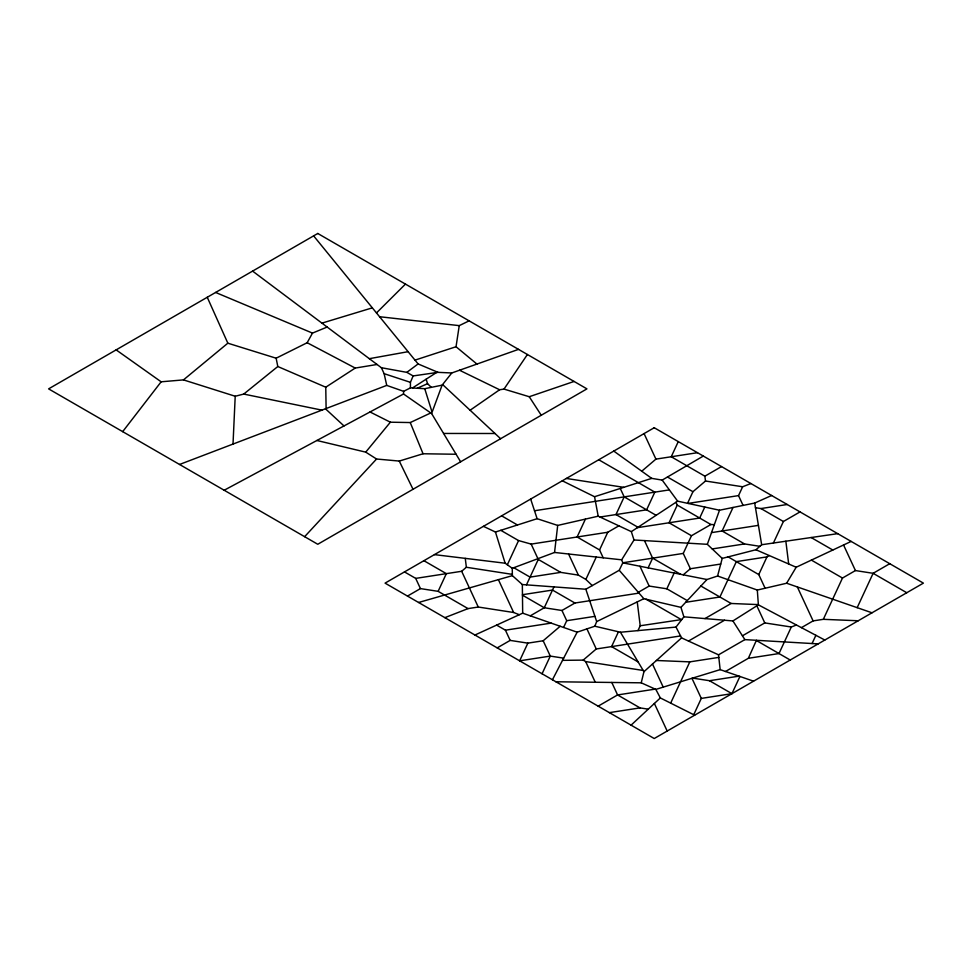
<?xml version="1.0" encoding="UTF-8"?>
<svg xmlns="http://www.w3.org/2000/svg" width="972" height="972" viewBox="0 0 972 972"><rect width="100%" height="100%" fill="white"/><g stroke="black" fill="none" stroke-linecap="round" stroke-linejoin="round"><path stroke-width="1.46" d="M460.631 461.797L431.604 413.537L403.526 393.988L403.635 391.339L410.439 387.877L424.74 388.691L442.102 385.167L451.786 372.969L518.513 349.373M233.013 444.07L235.212 396.248L243.741 394.073L277.81 366.517L325.766 387.208L355.23 368.06L377.063 364.476M431.604 413.537L442.102 385.167M512.244 568.28L554.55 552.461L557.697 525.427L598.193 516.181L631.326 531.635L634.011 539.982L621.655 559.823L622.809 562.849L619.237 570.272L585.837 589.239L522.341 584.549L512.378 575.643L512.244 568.28L505.148 563.213L434.448 554.623M476.948 364.075L456.038 346.737L459.246 325.632L469.112 320.845M555.911 681.773L641.228 682.818L643.938 671.701L681.566 637.887L718.539 654.824L744.868 639.625L818.157 643.889M619.237 570.272L643.853 598.703L680.959 607.366L706.972 579.519L717.591 576.007L722.208 558.402L755.937 549.751L761.671 544.733L837.718 533.652M722.208 558.402L707.337 544.32L719.499 510.227L754.685 503.046L771.622 495.501M474.944 635.02L522.681 613.174L577.149 632.189L594.828 626.211L596.674 621.582L585.837 589.239M410.439 387.877L410.427 382.336L413.124 375.933L438.008 372.349L451.786 372.969M407.487 596.079L420.439 588.595L438.129 591.341L446.342 573.65L423.913 560.698M507.348 564.781L518.574 540.578L531.162 544.101L607.755 532.255L618.885 525.828M526.472 584.852L538.269 559.422L531.162 544.101M560.188 626.272L543.178 640.767L527.857 643.136L519.643 660.826L550.286 656.088L563.663 658.153M553.967 586.881L544.271 607.755L530.287 615.835M585.423 519.097L577.113 536.994L599.554 549.945L603.199 557.807M542.072 673.778L550.286 656.088L543.178 640.767M563.578 627.45L566.712 620.707L561.962 610.489L544.271 607.755L522.474 595.168M592.288 585.581L585.861 579.433L596.261 557.041M599.554 549.945L607.755 532.255M620.27 488.466L624.182 496.874L615.969 514.565L637.972 527.261M678.274 441.604L671.239 456.755L704.882 476.183L705.49 481.019L692.939 491.711L687.556 503.314M618.459 631.776L611.57 646.611L638.118 661.932M648.117 567.855L652.625 558.159L644.472 540.602M675.953 502.281L677.253 505.088L669.04 522.778L691.469 535.73L710.897 524.515L714.359 524.649M637.96 630.609L640.208 625.761L637.243 601.899M638.325 592.312L649.15 586.055L666.841 588.801L674.167 573.018M720.726 564.039L690.375 568.742L683.255 553.42L691.469 535.73M704.785 507.044L699.682 518.04L637.34 527.675M733.022 507.469L722.111 530.991L744.54 543.931L759.873 546.313M743.082 505.416L738.538 495.611L742.632 486.765L750.894 483.534M670.668 703.121L689.804 661.871L718.818 657.388M693.729 714.712L701.298 698.406L691.955 678.298M765.11 588.242L758.768 574.573L766.969 556.883L769.277 555.559M773.408 543.032L783.396 521.502L800.029 511.904M701.298 698.406L731.928 693.668L739.923 676.463M725.501 671.482L748.355 658.287L756.423 640.293M796.445 625.008L791.305 627.013L778.997 653.548L748.355 658.287M812.082 643.537L815.897 635.299M801.438 627.645L813.102 620.901L823.32 619.322L842.481 578.048L855.433 570.564L873.123 573.31L906.767 592.738M857.17 607.67L873.123 573.31L889.757 563.699M552.436 679.768L577.149 632.189M207.255 297.274L227.837 343.189L276.133 358.206L307.164 342.727L312.486 333.104L327.163 327.042M717.591 576.007L757.309 590.053L786.64 583.236L796.177 567.247L851.156 541.416M470.108 410.233L499.62 389.76L504.006 389.092L527.407 354.501M594.828 626.211L620.428 632.237L676.014 627.086L683.875 616.819L680.959 607.366M122.679 431.641L161.145 381.802L183.465 379.894L235.212 396.248M316.872 440.486L365.727 452.138L390.367 422.2L410.245 422.553L430.766 412.954M304.625 536.69L376.565 459.015L399.273 461.068L423.051 453.766L456.087 454.252M376.48 312.923L405.458 284.091M631.083 725.161L660.34 697.932L694.664 715.185M404.486 571.913L415.7 578.389L461.664 571.281L466.366 567.259L512.365 574.379M641.739 471.213L655.918 459.124L697.483 452.697M562.521 660.353L583.176 660.122L596.249 648.98L680.558 635.931M683.243 574.817L690.375 568.742M183.465 379.894L227.837 343.189M252.599 271.103L381.376 367.72L406.831 372.349L418.106 363.941L438.008 372.349M631.326 531.635L677.642 501.163L719.499 510.227M412.699 387.84L436.221 372.713M683.875 616.819L732.924 620.938L758.379 604.839L824.827 640.038M613.769 451.081L651.702 478.37L662.187 480.095L703.315 456.062M704.882 476.183L721.528 466.572M497.214 647.874L510.166 640.402L527.857 643.136M561.962 610.489L574.914 603.017L639.005 593.102M704.967 618.581L731.126 603.478L758.367 604.608M688.48 641.058L724.553 620.233M598.157 706.158L617.585 694.944L655.201 689.124M742.426 635.809L764.77 622.906L791.305 627.013M224.18 490.24L403.526 393.988M596.674 621.582L643.853 598.703M417.413 388.168L427.558 383.685L431.325 387.354M444.872 617.657L468.042 608.606L478.26 607.026L513.641 612.494L519.315 614.717M179.541 464.47L386.735 385.398L403.635 391.339M504.006 389.092L529.242 396.722L574.075 381.449M414.983 360.126L456.038 346.737M562.302 480.8L594.548 496.716L651.702 478.37M483.424 526.338L495.453 532.024L537.127 518.696L557.697 525.427M641.228 682.818L655.833 689.403L720.155 669.635L753.555 681.178M321.939 323.129L372.337 307.845M418.58 602.482L512.378 575.643M369.336 358.68L408.106 351.682M534.515 510.75L669.368 489.888M600.016 517.031L646.611 509.826L654.824 492.136L598.74 459.756M688.03 503.423L738.538 495.611M755.463 507.7L760.967 508.55L787.211 504.492M711.504 532.632L758.427 525.366M585.861 579.433L578.389 575.108L560.698 572.374L530.056 577.113L513.775 567.709M622.785 562.776L683.255 553.42M712.209 548.937L744.54 543.931M522.462 594.706L552.485 590.065L574.914 603.017M766.969 556.883L736.339 561.622L719.912 597.002L685.685 602.3M496.619 625.105L505.428 630.184L551.148 623.113M566.712 620.707L594.913 616.345M640.208 625.761L681.785 619.553M692.599 678.104L709.499 680.716L739.012 676.148M609.371 712.634L640.013 707.895L648.263 709.171M443.584 433.451L495.015 433.5M823.32 619.322L858.203 620.768M656.404 660.486L689.804 661.871M634.011 539.982L707.337 544.32M554.55 552.461L621.655 559.823M379.578 316.726L459.246 325.632M705.49 481.019L742.632 486.765M566.372 478.455L623.793 487.337M583.176 660.122L585.666 661.567L643.197 670.461M622.809 562.849L706.972 579.519M243.741 394.073L321.926 410.135M381.376 367.72L384.122 373.661L410.427 382.336M786.64 583.236L872.006 612.797M215.602 292.451L312.486 333.104M755.937 549.751L796.177 567.247M459.525 370.235L499.62 389.76M370.016 411.97L390.367 422.2M307.164 342.727L355.23 368.06M406.831 372.349L413.124 375.933M760.967 508.55L783.396 521.502M811.146 537.528L832.81 550.031M667.472 477.009L692.939 491.711M811.389 560.103L842.481 578.048M677.253 505.088L710.897 524.515M624.182 496.874L656.124 515.318M728.125 556.883L758.768 574.573M652.625 558.159L680.558 574.282M700.885 586.019L731.126 603.478M666.841 588.801L687.277 600.599M756.568 640.597L790.212 660.024M501.613 515.84L517.469 524.989M646.016 599.202L681.056 619.443M500.799 530.323L518.574 540.578M538.269 559.422L560.698 572.374M709.499 680.716L731.928 693.668M438.129 591.341L468.042 608.606M640.013 707.895L617.585 694.944L611.789 682.453M365.727 452.138L376.565 459.015M116.142 349.884L161.145 381.802M325.45 408.787L343.991 425.943M442.855 384.778L500.604 438.724M313.616 235.868L418.106 363.941M662.187 480.095L677.642 501.163M529.242 396.722L541.258 415.251M732.924 620.938L744.868 639.625M620.428 632.237L643.938 671.701M655.833 689.403L660.34 697.932M676.014 627.086L681.566 637.887M399.273 461.068L413.027 489.281M843.55 544.988L855.433 570.564M797.344 586.954L813.102 620.901M756.836 605.811L764.77 622.906M644.072 433.585L655.918 459.124M639.953 566.239L649.15 586.055M652.491 664.01L663.22 687.143M654.375 703.473L667.181 731.053M568.584 554.004L578.389 575.108M586.918 628.884L596.249 648.98M585.666 661.567L595.265 682.247M498.393 579.64L513.641 612.494M505.428 630.184L510.166 640.402M461.664 571.281L478.26 607.026M415.7 578.389L420.439 588.595M410.245 422.553L423.051 453.766M530.663 499.061L537.127 518.696M426.149 379.202L427.558 383.685M424.74 388.691L431.823 411.35M495.453 532.024L505.148 563.213M384.122 373.661L386.735 385.398M276.133 358.206L277.81 366.517M594.548 496.716L598.193 516.181M754.685 503.046L761.671 544.733M785.85 541.21L788.681 563.979M465.26 558.365L466.366 567.259M718.539 654.824L720.155 669.635M757.309 590.053L758.379 604.839M325.766 387.208L326.106 408.532M522.341 584.549L522.681 613.174M317.771 233.474L48.6 388.873L317.771 544.271L586.942 388.873L317.771 233.474M654.229 427.729L385.058 583.127L654.229 738.526L923.4 583.127L654.229 427.729"/></g></svg>
